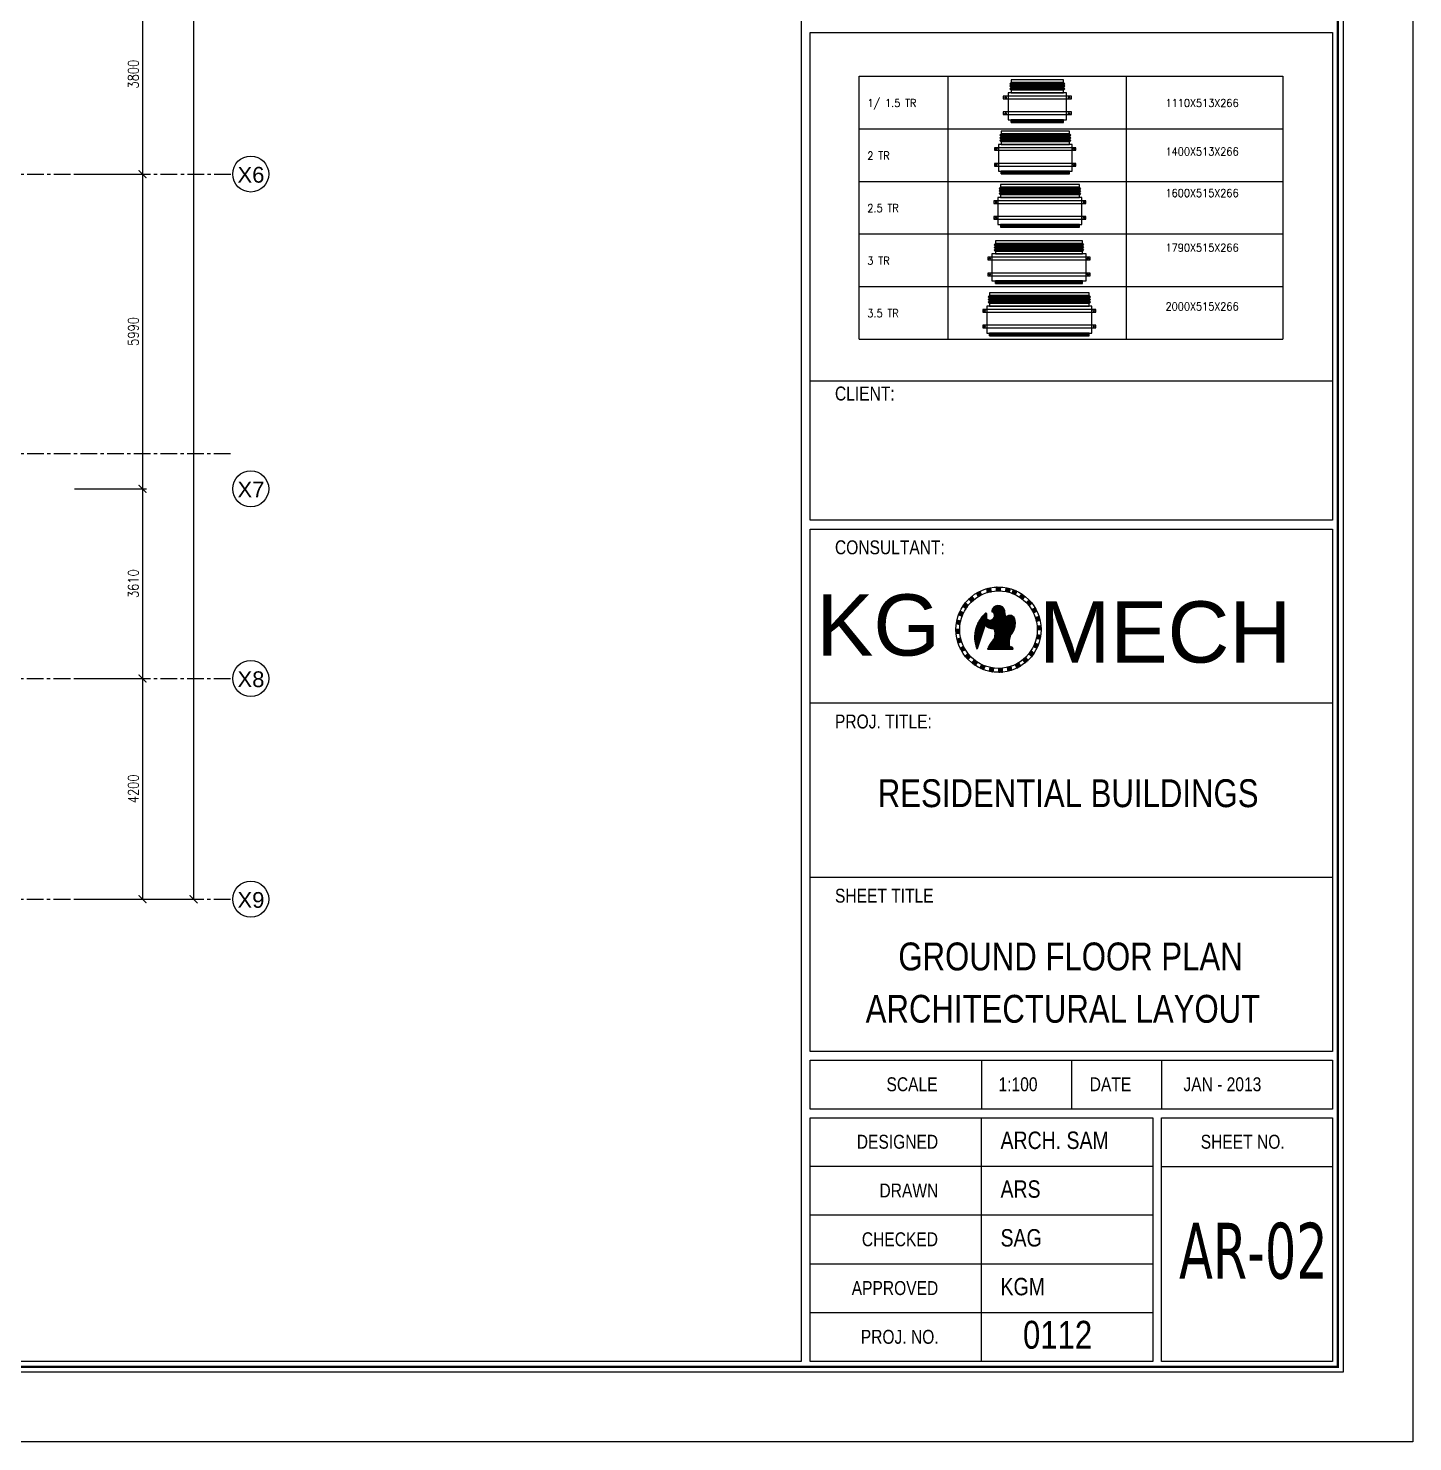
# Model space of a CAD drawing. Header units: millimetres. Extents: x -1288794 to 2153086, y -2701644 to -1428868.
# Drawn here: x 746738 to 773083, y -1519494 to -1492595 of the extents above; entities that cross this region are included whole.
import ezdxf
from ezdxf.enums import TextEntityAlignment as Align

# ---------------------------------------------------------------- set-up
doc = ezdxf.new("R2010")
doc.units = ezdxf.units.MM
doc.header["$LTSCALE"] = 100
doc.header["$PDMODE"] = 34
doc.linetypes.add('CENTER', pattern=[50.8, 31.75, -6.35, 6.35, -6.35])
for name, color, linetype in [('A-ANNO-DIMS', 1, 'Continuous'), ('A-ANNO-SYMB', 33, 'Continuous'), ('A-ANNO-TEXT', 8, 'Continuous'), ('A-GRID', 253, 'CENTER'), ('AC-HLTEXT', 100, 'Continuous'), ('DAIMENTION', 32, 'Continuous'), ('FCU-AC', 160, 'Continuous'), ('LOGO LINE', 7, 'Continuous'), ('LOGO1LINE', 7, 'Continuous'), ('TEXT', 4, 'Continuous')]:
    doc.layers.add(name, color=color, linetype=linetype)
doc.styles.add('ISTILO', font='sanss___.ttf', dxfattribs={"width": 0.8, "height": 400})
doc.styles.add('MKL', font='swisse.ttf')
doc.styles.add('ROMANS', font='romans.shx', dxfattribs={"width": 0.8})
doc.styles.add('SANSSERIF', font='sas_____.pfb')
doc.styles.add('TAHOMA', font='tahoma.ttf', dxfattribs={"width": 0.7})
doc.dimstyles.new('100 of DIM2', dxfattribs={"dimscale": 0, "dimtxt": 200, "dimasz": 150, "dimexe": 75, "dimexo": 200, "dimgap": 75, "dimtad": 1, "dimdec": 0, "dimrnd": 5, "dimzin": 0, "dimdsep": 46, "dimtxsty": 'ROMANS', "dimblk": 'ARCHTICK', "dimcen": 100, "dimclrd": 94, "dimclre": 94, "dimclrt": 2, "dimadec": 0, "dimazin": 0, "dimtfac": 1, "dimtdec": 0, "dimtofl": 0, "dimtmove": 2, "dimatfit": 3, "dimldrblk": 'OPEN90', "dimfxl": 75, "dimtolj": 1, "dimtzin": 0, "dimarcsym": 0})

# ---------------------------------------------------------------- blocks, each defined once
blk = doc.blocks.new('_ArchTick')
at = {"color": 0, "linetype": 'ByBlock', "const_width": 0.15}
blk.add_lwpolyline([(-0.5, -0.5), (0.5, 0.5)], dxfattribs=at)
blk = doc.blocks.new('*D138')
at = {"layer": 'A-ANNO-DIMS', "color": 94, "lineweight": -2, "ltscale": 3, "transparency": 16777216}
for p, q in [((747729, -1473969), (749960, -1473969)), ((749885, -1473969), (749885, -1509169)), ((747729, -1509169), (749960, -1509169))]:
    blk.add_line(p, q, dxfattribs=at)
at = {"layer": 'Defpoints', "color": 0, "ltscale": 3, "transparency": 16777216}
for p in [(747529, -1473969), (747529, -1509169), (749885, -1509169)]:
    blk.add_point(p, dxfattribs=at)
at = {"layer": 'A-ANNO-DIMS', "color": 94, "lineweight": -2, "ltscale": 3, "transparency": 16777216, "xscale": 150, "yscale": 150, "zscale": 150}
for p, rotation in [((749885, -1473969), 90), ((749885, -1509169), 270)]:
    blk.add_blockref('_ArchTick', p, dxfattribs=dict(at, rotation=rotation))
at = {"layer": 'A-ANNO-DIMS', "color": 2, "ltscale": 3, "transparency": 16777216, "insert": (749710, -1491569), "char_height": 200, "attachment_point": 5, "rotation": 90, "style": 'ROMANS'}
blk.add_mtext('\\A1;35200', dxfattribs=at)
blk = doc.blocks.new('_Open90')
at = {"color": 0, "linetype": 'ByBlock', "lineweight": -2}
for p, q in [((0, 0), (-1, 0)), ((-0.5, 0.5), (0, 0)), ((0, 0), (-0.5, -0.5))]:
    blk.add_line(p, q, dxfattribs=at)
blk = doc.blocks.new('*D143')
at = {"layer": 'A-ANNO-DIMS', "color": 94, "lineweight": -2, "ltscale": 3, "transparency": 16777216}
for p, q in [((747621, -1491569), (748987, -1491569)), ((748912, -1491569), (748912, -1495369)), ((747621, -1495369), (748987, -1495369))]:
    blk.add_line(p, q, dxfattribs=at)
at = {"layer": 'Defpoints', "color": 0, "ltscale": 3, "transparency": 16777216}
for p in [(747421, -1491569), (747421, -1495369), (748912, -1495369)]:
    blk.add_point(p, dxfattribs=at)
at = {"layer": 'A-ANNO-DIMS', "color": 94, "lineweight": -2, "ltscale": 3, "transparency": 16777216, "xscale": 150, "yscale": 150, "zscale": 150}
for p, rotation in [((748912, -1491569), 90), ((748912, -1495369), 270)]:
    blk.add_blockref('_ArchTick', p, dxfattribs=dict(at, rotation=rotation))
at = {"layer": 'A-ANNO-DIMS', "color": 2, "ltscale": 3, "transparency": 16777216, "insert": (748737, -1493469), "char_height": 200, "attachment_point": 5, "rotation": 90, "style": 'ROMANS'}
blk.add_mtext('\\A1;3800', dxfattribs=at)
blk = doc.blocks.new('*D144')
at = {"layer": 'A-ANNO-DIMS', "color": 94, "lineweight": -2, "ltscale": 3, "transparency": 16777216}
for p, q in [((747621, -1495369), (748987, -1495369)), ((748912, -1495369), (748912, -1501359)), ((747621, -1501359), (748987, -1501359))]:
    blk.add_line(p, q, dxfattribs=at)
at = {"layer": 'Defpoints', "color": 0, "ltscale": 3, "transparency": 16777216}
for p in [(747421, -1495369), (747421, -1501359), (748912, -1501359)]:
    blk.add_point(p, dxfattribs=at)
at = {"layer": 'A-ANNO-DIMS', "color": 94, "lineweight": -2, "ltscale": 3, "transparency": 16777216, "xscale": 150, "yscale": 150, "zscale": 150}
for p, rotation in [((748912, -1495369), 90), ((748912, -1501359), 270)]:
    blk.add_blockref('_ArchTick', p, dxfattribs=dict(at, rotation=rotation))
at = {"layer": 'A-ANNO-DIMS', "color": 2, "ltscale": 3, "transparency": 16777216, "insert": (748737, -1498364), "char_height": 200, "attachment_point": 5, "rotation": 90, "style": 'ROMANS'}
blk.add_mtext('\\A1;5990', dxfattribs=at)
blk = doc.blocks.new('*D145')
at = {"layer": 'A-ANNO-DIMS', "color": 94, "lineweight": -2, "ltscale": 3, "transparency": 16777216}
for p, q in [((747621, -1501359), (748987, -1501359)), ((748912, -1501359), (748912, -1504969)), ((747621, -1504969), (748987, -1504969))]:
    blk.add_line(p, q, dxfattribs=at)
at = {"layer": 'Defpoints', "color": 0, "ltscale": 3, "transparency": 16777216}
for p in [(747421, -1501359), (747421, -1504969), (748912, -1504969)]:
    blk.add_point(p, dxfattribs=at)
at = {"layer": 'A-ANNO-DIMS', "color": 94, "lineweight": -2, "ltscale": 3, "transparency": 16777216, "xscale": 150, "yscale": 150, "zscale": 150}
for p, rotation in [((748912, -1501359), 90), ((748912, -1504969), 270)]:
    blk.add_blockref('_ArchTick', p, dxfattribs=dict(at, rotation=rotation))
at = {"layer": 'A-ANNO-DIMS', "color": 2, "ltscale": 3, "transparency": 16777216, "insert": (748737, -1503164), "char_height": 200, "attachment_point": 5, "rotation": 90, "style": 'ROMANS'}
blk.add_mtext('\\A1;3610', dxfattribs=at)
blk = doc.blocks.new('*D146')
at = {"layer": 'A-ANNO-DIMS', "color": 94, "lineweight": -2, "ltscale": 3, "transparency": 16777216}
for p, q in [((747621, -1504969), (748987, -1504969)), ((748912, -1504969), (748912, -1509169)), ((747621, -1509169), (748987, -1509169))]:
    blk.add_line(p, q, dxfattribs=at)
at = {"layer": 'Defpoints', "color": 0, "ltscale": 3, "transparency": 16777216}
for p in [(747421, -1504969), (747421, -1509169), (748912, -1509169)]:
    blk.add_point(p, dxfattribs=at)
at = {"layer": 'A-ANNO-DIMS', "color": 94, "lineweight": -2, "ltscale": 3, "transparency": 16777216, "xscale": 150, "yscale": 150, "zscale": 150}
for p, rotation in [((748912, -1504969), 90), ((748912, -1509169), 270)]:
    blk.add_blockref('_ArchTick', p, dxfattribs=dict(at, rotation=rotation))
at = {"layer": 'A-ANNO-DIMS', "color": 2, "ltscale": 3, "transparency": 16777216, "insert": (748737, -1507069), "char_height": 200, "attachment_point": 5, "rotation": 90, "style": 'ROMANS'}
blk.add_mtext('\\A1;4200', dxfattribs=at)
blk = doc.blocks.new('fcu 3.5 tr')
at = {"layer": 'FCU-AC'}
h = blk.add_hatch(dxfattribs=at)
h.set_pattern_fill('NET', color=3)
h.paths.add_polyline_path([(100970, -1580238), (99070, -1580238), (99070, -1580288), (100970, -1580288)])
at = {"layer": 'FCU-AC', "color": 1}
for p, q in [((100970, -1579475), (99070, -1579475)), ((99070, -1579475), (99070, -1579525)), ((100970, -1579525), (100970, -1579475)), ((99070, -1579525), (100970, -1579525)), ((100970, -1579675), (99070, -1579675)), ((99070, -1579675), (99070, -1579725)), ((99070, -1579725), (100970, -1579725)), ((100970, -1579725), (100970, -1579675))]:
    blk.add_line(p, q, dxfattribs=at)
at = {"layer": 'FCU-AC'}
for p, q in [((99045, -1579550), (99070, -1579525)), ((100995, -1579550), (99045, -1579550)), ((99045, -1579550), (99070, -1579575)), ((99045, -1579600), (99070, -1579575)), ((100995, -1579600), (99045, -1579600)), ((99045, -1579600), (99070, -1579625)), ((99045, -1579650), (99070, -1579625)), ((100995, -1579650), (99045, -1579650)), ((99045, -1579650), (99070, -1579675)), ((100970, -1579525), (99070, -1579525)), ((100970, -1579575), (99070, -1579575)), ((100970, -1579575), (99070, -1579575)), ((100970, -1579625), (99070, -1579625)), ((100970, -1579625), (99070, -1579625)), ((100995, -1579550), (100970, -1579525)), ((100995, -1579550), (100970, -1579575)), ((100995, -1579600), (100970, -1579575)), ((100995, -1579600), (100970, -1579625)), ((100995, -1579650), (100970, -1579625)), ((100995, -1579650), (100970, -1579675))]:
    blk.add_line(p, q, dxfattribs=at)
blk.add_lwpolyline([(99020, -1580238), (101020, -1580238), (101020, -1579725), (99020, -1579725)], close=True, dxfattribs=at)
at = {"layer": 'FCU-AC', "color": 6}
for points in [[(98945, -1579838), (101095, -1579838), (101095, -1579788), (98945, -1579788)], [(98945, -1580138), (101095, -1580138), (101095, -1580088), (98945, -1580088)]]:
    blk.add_lwpolyline(points, close=True, dxfattribs=at)
at = {"layer": 'FCU-AC', "color": 3}
blk.add_lwpolyline([(99070, -1580288), (100970, -1580288), (100970, -1580238), (99070, -1580238)], close=True, dxfattribs=at)
at = {"layer": 'FCU-AC', "color": 6}
for centre in [(98982, -1579813), (101057, -1579813), (98982, -1580113), (101057, -1580113)]:
    blk.add_circle(centre, 12.5, dxfattribs=at)
blk = doc.blocks.new('fcu-1    1.5 tr')
h = blk.add_hatch()
h.set_pattern_fill('NET', color=3)
h.paths.add_polyline_path([(78733, -1589179), (77733, -1589179), (77733, -1589229), (78733, -1589229)])
at = {"color": 3}
blk.add_lwpolyline([(77733, -1589229), (78733, -1589229), (78733, -1589179), (77733, -1589179)], close=True, dxfattribs=at)
at = {"layer": 'FCU-AC', "color": 5}
for p, q in [((77733, -1588466), (77708, -1588491)), ((78758, -1588491), (77708, -1588491)), ((77733, -1588516), (77708, -1588491)), ((77733, -1588516), (77708, -1588541)), ((78758, -1588541), (77708, -1588541)), ((77733, -1588566), (77708, -1588541)), ((77733, -1588566), (77708, -1588591)), ((78758, -1588591), (77708, -1588591)), ((77733, -1588616), (77708, -1588591)), ((78733, -1588516), (77733, -1588516)), ((78733, -1588566), (77733, -1588566)), ((78758, -1588491), (78733, -1588466)), ((78758, -1588491), (78733, -1588516)), ((78758, -1588541), (78733, -1588516)), ((78758, -1588541), (78733, -1588566)), ((78758, -1588591), (78733, -1588566)), ((78758, -1588591), (78733, -1588616))]:
    blk.add_line(p, q, dxfattribs=at)
at = {"layer": 'FCU-AC', "color": 1}
for p, q in [((78733, -1588416), (77733, -1588416)), ((77733, -1588416), (77733, -1588466)), ((77733, -1588466), (78733, -1588466)), ((78733, -1588616), (77733, -1588616)), ((77733, -1588616), (77733, -1588666)), ((78733, -1588466), (78733, -1588416)), ((78733, -1588666), (78733, -1588616)), ((77733, -1588666), (78733, -1588666))]:
    blk.add_line(p, q, dxfattribs=at)
at = {"layer": 'FCU-AC'}
for p, q in [((78733, -1588466), (77733, -1588466)), ((78788, -1588666), (77678, -1588666)), ((77678, -1588666), (77678, -1589179)), ((78788, -1589179), (78788, -1588666)), ((77678, -1589179), (78788, -1589179))]:
    blk.add_line(p, q, dxfattribs=at)
at = {"layer": 'FCU-AC', "color": 2}
for p, q in [((78733, -1588516), (77733, -1588516)), ((78733, -1588566), (77733, -1588566))]:
    blk.add_line(p, q, dxfattribs=at)
at = {"layer": 'FCU-AC', "color": 6}
for points in [[(77583, -1588779), (78883, -1588779), (78883, -1588729), (77583, -1588729)], [(77583, -1589079), (78883, -1589079), (78883, -1589029), (77583, -1589029)]]:
    blk.add_lwpolyline(points, close=True, dxfattribs=at)
for centre in [(77629, -1588755), (78837, -1588755), (77629, -1589055), (78837, -1589055)]:
    blk.add_circle(centre, 12.5, dxfattribs=at)
blk = doc.blocks.new('fcu 2 tr')
h = blk.add_hatch()
h.set_pattern_fill('NET', color=3)
h.paths.add_polyline_path([(80954, -1588493), (79654, -1588493), (79654, -1588543), (80954, -1588543)])
at = {"layer": 'FCU-AC'}
for p, q in [((79654, -1587780), (79629, -1587805)), ((80979, -1587805), (79629, -1587805)), ((79654, -1587830), (79629, -1587805)), ((79654, -1587830), (79629, -1587855)), ((80954, -1587780), (79654, -1587780)), ((80954, -1587830), (79654, -1587830)), ((80954, -1587830), (79654, -1587830)), ((80954, -1587780), (80979, -1587805)), ((80954, -1587830), (80979, -1587805)), ((80954, -1587830), (80979, -1587855)), ((80979, -1587855), (79629, -1587855)), ((79654, -1587880), (79629, -1587855)), ((79654, -1587880), (79629, -1587905)), ((80979, -1587905), (79629, -1587905)), ((79654, -1587930), (79629, -1587905)), ((80954, -1587880), (79654, -1587880)), ((80954, -1587880), (79654, -1587880)), ((80954, -1587880), (80979, -1587855)), ((80954, -1587880), (80979, -1587905)), ((80954, -1587930), (80979, -1587905))]:
    blk.add_line(p, q, dxfattribs=at)
at = {"layer": 'FCU-AC', "color": 1}
for p, q in [((80954, -1587730), (79654, -1587730)), ((79654, -1587730), (79654, -1587780)), ((79654, -1587780), (80954, -1587780)), ((80954, -1587780), (80954, -1587730)), ((80954, -1587930), (79654, -1587930)), ((79654, -1587930), (79654, -1587980)), ((79654, -1587980), (80954, -1587980)), ((80954, -1587980), (80954, -1587930))]:
    blk.add_line(p, q, dxfattribs=at)
at = {"layer": 'FCU-AC', "color": 6}
for points in [[(79529, -1588093), (81079, -1588093), (81079, -1588043), (79529, -1588043)], [(79529, -1588393), (81079, -1588393), (81079, -1588343), (79529, -1588343)]]:
    blk.add_lwpolyline(points, close=True, dxfattribs=at)
at = {"layer": 'FCU-AC'}
blk.add_lwpolyline([(79604, -1588493), (81004, -1588493), (81004, -1587980), (79604, -1587980)], close=True, dxfattribs=at)
at = {"layer": 'FCU-AC', "color": 3}
blk.add_lwpolyline([(79654, -1588543), (80954, -1588543), (80954, -1588493), (79654, -1588493)], close=True, dxfattribs=at)
at = {"layer": 'FCU-AC', "color": 6}
for centre in [(79566, -1588068), (81041, -1588068), (79566, -1588368), (81041, -1588368)]:
    blk.add_circle(centre, 12.5, dxfattribs=at)
blk = doc.blocks.new('fcu 2.5 tr')
h = blk.add_hatch()
h.set_pattern_fill('NET', color=3)
h.paths.add_polyline_path([(83172, -1587743), (81672, -1587743), (81672, -1587793), (83172, -1587793)])
at = {"layer": 'FCU-AC'}
for p, q in [((81672, -1587030), (81647, -1587055)), ((83172, -1587030), (81672, -1587030)), ((83197, -1587055), (83172, -1587030)), ((83197, -1587055), (81647, -1587055)), ((81672, -1587080), (81647, -1587055)), ((81672, -1587080), (81647, -1587105)), ((83197, -1587105), (81647, -1587105)), ((81672, -1587130), (81647, -1587105)), ((81672, -1587130), (81647, -1587155)), ((83197, -1587155), (81647, -1587155)), ((81672, -1587180), (81647, -1587155)), ((83172, -1587080), (81672, -1587080)), ((83172, -1587080), (81672, -1587080)), ((83172, -1587130), (81672, -1587130)), ((83172, -1587130), (81672, -1587130)), ((83197, -1587055), (83172, -1587080)), ((83197, -1587105), (83172, -1587080)), ((83197, -1587105), (83172, -1587130)), ((83197, -1587155), (83172, -1587130)), ((83197, -1587155), (83172, -1587180))]:
    blk.add_line(p, q, dxfattribs=at)
at = {"layer": 'FCU-AC', "color": 1}
for p, q in [((83172, -1586980), (81672, -1586980)), ((81672, -1586980), (81672, -1587030)), ((81672, -1587030), (83172, -1587030)), ((83172, -1587030), (83172, -1586980)), ((83172, -1587180), (81672, -1587180)), ((81672, -1587180), (81672, -1587230)), ((81672, -1587230), (83172, -1587230)), ((83172, -1587230), (83172, -1587180))]:
    blk.add_line(p, q, dxfattribs=at)
at = {"layer": 'FCU-AC', "color": 6}
for points in [[(81547, -1587343), (83297, -1587343), (83297, -1587293), (81547, -1587293)], [(81547, -1587643), (83297, -1587643), (83297, -1587593), (81547, -1587593)]]:
    blk.add_lwpolyline(points, close=True, dxfattribs=at)
at = {"layer": 'FCU-AC'}
blk.add_lwpolyline([(81622, -1587743), (83222, -1587743), (83222, -1587230), (81622, -1587230)], close=True, dxfattribs=at)
at = {"layer": 'FCU-AC', "color": 3}
blk.add_lwpolyline([(81672, -1587793), (83172, -1587793), (83172, -1587743), (81672, -1587743)], close=True, dxfattribs=at)
at = {"layer": 'FCU-AC', "color": 6}
for centre in [(81584, -1587318), (83259, -1587318), (81584, -1587618), (83259, -1587618)]:
    blk.add_circle(centre, 12.5, dxfattribs=at)
blk = doc.blocks.new('fcu 3 tr')
h = blk.add_hatch()
h.set_pattern_fill('NET', color=3)
h.paths.add_polyline_path([(86304, -1585367), (84654, -1585367), (84654, -1585417), (86304, -1585417)])
at = {"layer": 'FCU-AC', "color": 1}
for p, q in [((86304, -1584604), (84654, -1584604)), ((84654, -1584604), (84654, -1584654)), ((86304, -1584654), (86304, -1584604)), ((84654, -1584654), (86304, -1584654)), ((86304, -1584804), (84654, -1584804)), ((84654, -1584804), (84654, -1584854)), ((84654, -1584854), (86304, -1584854)), ((86304, -1584854), (86304, -1584804))]:
    blk.add_line(p, q, dxfattribs=at)
at = {"layer": 'FCU-AC'}
for p, q in [((84654, -1584654), (84629, -1584679)), ((86329, -1584679), (84629, -1584679)), ((84654, -1584704), (84629, -1584679)), ((84654, -1584704), (84629, -1584729)), ((86329, -1584729), (84629, -1584729)), ((84654, -1584754), (84629, -1584729)), ((84654, -1584754), (84629, -1584779)), ((86329, -1584779), (84629, -1584779)), ((84654, -1584804), (84629, -1584779)), ((86304, -1584654), (84654, -1584654)), ((86304, -1584704), (84654, -1584704)), ((86304, -1584704), (84654, -1584704)), ((86304, -1584754), (84654, -1584754)), ((86304, -1584754), (84654, -1584754)), ((86304, -1584654), (86329, -1584679)), ((86304, -1584704), (86329, -1584679)), ((86304, -1584704), (86329, -1584729)), ((86304, -1584754), (86329, -1584729)), ((86304, -1584754), (86329, -1584779)), ((86304, -1584804), (86329, -1584779))]:
    blk.add_line(p, q, dxfattribs=at)
blk.add_lwpolyline([(84584, -1585367), (86374, -1585367), (86374, -1584854), (84584, -1584854)], close=True, dxfattribs=at)
at = {"layer": 'FCU-AC', "color": 6}
for points in [[(84504, -1584967), (86454, -1584967), (86454, -1584917), (84504, -1584917)], [(84504, -1585267), (86454, -1585267), (86454, -1585217), (84504, -1585217)]]:
    blk.add_lwpolyline(points, close=True, dxfattribs=at)
at = {"layer": 'FCU-AC', "color": 3}
blk.add_lwpolyline([(84654, -1585417), (86304, -1585417), (86304, -1585367), (84654, -1585367)], close=True, dxfattribs=at)
at = {"layer": 'FCU-AC', "color": 6}
for centre in [(84544, -1584942), (86414, -1584942), (84544, -1585242), (86414, -1585242)]:
    blk.add_circle(centre, 12.5, dxfattribs=at)

msp = doc.modelspace()

# ---------------------------------------------------------------- hatches: boundary and pattern name
h = msp.add_hatch()
h.set_pattern_fill('ANSI36', color=6, scale=36.666455, angle=25.71429, style=0)
h.set_pattern_definition([(70.71429, (765641.097, -1506959.146), (-1.677009, 9.0844575), [11.458267, -2.291653, 0, -2.291653])])
h.paths.add_polyline_path([(764848.2, -1503308.5, 0.0225273), (764783.9, -1503343.1), (764815.9, -1503409.5, -0.0247745), (764880, -1503374.6)])
h = msp.add_hatch()
h.set_pattern_fill('ANSI36', color=6, scale=36.666455, angle=167.14286, style=0)
h.set_pattern_definition([(212.14286, (766633.129, -1501492.5794), (-4.352928, -8.148113), [11.458267, -2.291653, 0, -2.291653])])
h.paths.add_polyline_path([(764976.9, -1503259.6, -0.0225273), (765048.8, -1503246.6), (765065.2, -1503318.4, 0.0247745), (764993.2, -1503331.1)])
h = msp.add_hatch()
h.set_pattern_fill('ANSI36', color=6, scale=36.666455, angle=180, style=0)
h.set_pattern_definition([(225, (766034.5986, -1501217.206), (-2.4306655, -8.91244), [11.458267, -2.291653, 0, -2.291653])])
h.paths.add_polyline_path([(765165, -1503228.2, -0.0225273), (765238, -1503231.5), (765238, -1503305.1, 0.0247745), (765165, -1503301.5)])
h = msp.add_hatch()
h.set_pattern_fill('ANSI36', color=6, scale=36.666455, angle=-167.14286, style=0)
h.set_pattern_definition([(237.85714, (765391.6387, -1501087.4032), (-0.386519, -9.229861), [11.458267, -2.291653, 0, -2.291653])])
h.paths.add_polyline_path([(765352.3, -1503241.5, -0.0225273), (765422.7, -1503260.9), (765406.3, -1503332.7, 0.0247745), (765336, -1503313)])
h = msp.add_hatch()
h.set_pattern_fill('ANSI36', color=6, scale=36.666455, angle=-25.71429, style=0)
h.set_pattern_definition([(19.28571, (763192.21, -1506204.5415), (6.056917, 6.975205), [11.458267, -2.291653, 0, -2.291653])])
h.paths.add_polyline_path([(765552, -1503308.5, 0.0225273), (765484.9, -1503279.8), (765452.9, -1503346.2, -0.0247745), (765520.2, -1503374.6)])
h = msp.add_hatch()
h.set_pattern_fill('ANSI36', color=6, scale=36.666455, angle=-38.57143, style=0)
h.set_pattern_definition([(6.42857, (762760.7323, -1505703.449), (7.4571865, 5.452531), [11.458267, -2.291653, 0, -2.291653])])
h.paths.add_polyline_path([(765705.8, -1503405.1, 0.0225273), (765646.7, -1503362.2), (765600.8, -1503419.8, -0.0247745), (765660.1, -1503462.5)])
h = msp.add_hatch()
h.set_pattern_fill('ANSI36', color=6, scale=36.666455, angle=51.42857, style=0)
h.set_pattern_definition([(96.42857, (766864.3185, -1506478.658), (-5.452531, 7.4571865), [11.458267, -2.291653, 0, -2.291653])])
h.paths.add_polyline_path([(764566, -1503533.6, 0.0225273), (764523.1, -1503592.7), (764580.7, -1503638.6, -0.0247745), (764623.3, -1503579.3)])
h = msp.add_hatch()
h.set_pattern_fill('ANSI36', color=6, scale=36.666455, angle=38.57143, style=0)
h.set_pattern_definition([(83.57143, (766279.777, -1506787.814), (-3.656445, 8.4835216), [11.458267, -2.291653, 0, -2.291653])])
h.paths.add_polyline_path([(764694.4, -1503405.1, 0.0225273), (764639.4, -1503453.2), (764685.4, -1503510.8, -0.0247745), (764740.2, -1503462.5)])
h = msp.add_hatch()
h.set_pattern_fill('ANSI31', color=6, scale=36.45, style=0)
h.set_pattern_definition([(45, (764616.581, -1506308.6005), (-3.221755, 3.221755), [])])
h.paths.add_polyline_path([(765123.3, -1504212.8, 0.1070133), (764988.6, -1504413), (765470.1, -1504413, 0.3835303), (765477.1, -1504406.7, 0.674478), (765420.3, -1504376.4), (765404.9, -1504332.4, -0.1268388), (765430.5, -1504147.3, 0.2280769), (765517.2, -1503866.3, 0.6975506), (765337.2, -1503805.9, 0.0308659), (765317.3, -1503672.3, 0.880226), (765071.2, -1503703.5), (765093.2, -1503702.8, -1.0270626), (764980.4, -1503836.1), (764980.4, -1503747.1, 0.3506469), (764962, -1503724.1, 0.2389572), (764953.8, -1503726.2, 0.3170491), (764787.5, -1504404.8, 0.7037758), (764796.3, -1504404.6), (764944.3, -1503950.3, 0.26839), (765112.4, -1504017.3, -0.1721045)])
h = msp.add_hatch()
h.set_pattern_fill('ANSI36', color=6, scale=36.666455, angle=-51.42857, style=0)
h.set_pattern_definition([(353.57143, (762451.5763, -1505118.9075), (8.4835216, 3.656445), [11.458267, -2.291653, 0, -2.291653])])
h.paths.add_polyline_path([(765834.2, -1503533.6, 0.0225273), (765786.2, -1503478.6), (765728.6, -1503524.5, -0.0247745), (765776.9, -1503579.3)])
h = msp.add_hatch()
h.set_pattern_fill('ANSI36', color=6, scale=36.666455, angle=-64.28571, style=0)
h.set_pattern_definition([(340.71429, (762280.244, -1504480.228), (9.0844575, 1.677009), [11.458267, -2.291653, 0, -2.291653])])
h.paths.add_polyline_path([(765930.9, -1503687.4, 0.0225273), (765896.2, -1503623), (765829.9, -1503655, -0.0247745), (765864.8, -1503719.2)])
h = msp.add_hatch()
h.set_pattern_fill('ANSI36', color=6, scale=36.666455, angle=77.14286, style=0)
h.set_pattern_definition([(122.14286, (767757.927, -1505515.0173), (-8.148113, 4.352928), [11.458267, -2.291653, 0, -2.291653])])
h.paths.add_polyline_path([(764409.4, -1503858.8, 0.0225273), (764396.4, -1503930.7), (764468.2, -1503947, -0.0247745), (764480.9, -1503875.1)])
h = msp.add_hatch()
h.set_pattern_fill('ANSI36', color=6, scale=36.666455, angle=64.28571, style=0)
h.set_pattern_definition([(109.28571, (767365.411, -1506047.1804), (-6.975205, 6.056917), [11.458267, -2.291653, 0, -2.291653])])
h.paths.add_polyline_path([(764469.4, -1503687.4, 0.0225273), (764440.7, -1503754.5), (764507.1, -1503786.5, -0.0247745), (764535.5, -1503719.2)])
h = msp.add_hatch()
h.set_pattern_fill('ANSI36', color=6, scale=36.666455, angle=-77.14286, style=0)
h.set_pattern_definition([(327.85714, (762255.3274, -1503819.436), (9.229861, -0.386519), [11.458267, -2.291653, 0, -2.291653])])
h.paths.add_polyline_path([(765990.9, -1503858.8, 0.0225273), (765971.4, -1503788.4), (765899.6, -1503804.8, -0.0247745), (765919.4, -1503875.1)])
h = msp.add_hatch()
h.set_pattern_fill('ANSI36', color=6, scale=36.666455, angle=90, style=0)
h.set_pattern_definition([(135, (768022.1844, -1504908.8536), (-8.9124403, 2.4306655), [11.458267, -2.291653, 0, -2.291653])])
h.paths.add_polyline_path([(764389.1, -1504039.3, 0.0225273), (764392.4, -1504112.2), (764466, -1504112.2, -0.0247745), (764462.4, -1504039.3)])
h = msp.add_hatch()
h.set_pattern_fill('ANSI36', color=6, scale=36.666455, angle=-102.85714, style=0)
h.set_pattern_definition([(302.14286, (762642.3327, -1502563.5037), (8.148113, -4.352928), [11.458267, -2.291653, 0, -2.291653])])
h.paths.add_polyline_path([(765990.9, -1504219.7, 0.0225273), (766003.9, -1504147.9), (765932.1, -1504131.5, -0.0247745), (765919.4, -1504203.4)])
h = msp.add_hatch()
h.set_pattern_fill('ANSI36', color=6, scale=36.666455, angle=-90, style=0)
h.set_pattern_definition([(315, (762378.075, -1503169.6674), (8.9124403, -2.4306655), [11.458267, -2.291653, 0, -2.291653])])
h.paths.add_polyline_path([(766011.2, -1504039.3, 0.0225273), (766007.9, -1503966.3), (765934.2, -1503966.3, -0.0247745), (765937.9, -1504039.3)])
h = msp.add_hatch()
h.set_pattern_fill('ANSI36', color=6, scale=36.666455, angle=102.85714, style=0)
h.set_pattern_definition([(147.85714, (768144.9323, -1504259.085), (-9.229861, 0.386519), [11.458267, -2.291653, 0, -2.291653])])
h.paths.add_polyline_path([(764409.4, -1504219.7, 0.0225273), (764428.8, -1504290.2), (764500.7, -1504273.8, -0.0247745), (764480.9, -1504203.4)])
h = msp.add_hatch()
h.set_pattern_fill('ANSI36', color=6, scale=36.666455, angle=115.71429, style=0)
h.set_pattern_definition([(160.71429, (768120.0155, -1503598.293), (-9.0844575, -1.677009), [11.458267, -2.291653, 0, -2.291653])])
h.paths.add_polyline_path([(764469.4, -1504391.2, 0.0225273), (764504, -1504455.5), (764570.4, -1504423.5, -0.0247745), (764535.5, -1504359.4)])
h = msp.add_hatch()
h.set_pattern_fill('ANSI36', color=6, scale=36.666455, angle=-128.57143, style=0)
h.set_pattern_definition([(276.42857, (763535.941, -1501599.863), (5.452531, -7.4571865), [11.458267, -2.291653, 0, -2.291653])])
h.paths.add_polyline_path([(765834.2, -1504545, 0.0225273), (765877.2, -1504485.8), (765819.6, -1504439.9, -0.0247745), (765776.9, -1504499.2)])
h = msp.add_hatch()
h.set_pattern_fill('ANSI36', color=6, scale=36.666455, angle=-115.71429, style=0)
h.set_pattern_definition([(289.28571, (763034.849, -1502031.3406), (6.975205, -6.056917), [11.458267, -2.291653, 0, -2.291653])])
h.paths.add_polyline_path([(765930.9, -1504391.2, 0.0225273), (765959.6, -1504324), (765893.2, -1504292, -0.0247745), (765864.8, -1504359.4)])
h = msp.add_hatch()
h.set_pattern_fill('ANSI36', color=6, scale=36.666455, angle=128.57143, style=0)
h.set_pattern_definition([(173.57143, (767948.6834, -1502959.6135), (-8.4835216, -3.656445), [11.458267, -2.291653, 0, -2.291653])])
h.paths.add_polyline_path([(764566, -1504545, 0.0225273), (764614.1, -1504600), (764671.7, -1504554, -0.0247745), (764623.3, -1504499.2)])
h = msp.add_hatch()
h.set_pattern_fill('ANSI36', color=6, scale=36.666455, angle=141.42857, style=0)
h.set_pattern_definition([(186.42857, (767639.5273, -1502375.072), (-7.4571865, -5.452531), [11.458267, -2.291653, 0, -2.291653])])
h.paths.add_polyline_path([(764694.4, -1504673.4, 0.0225273), (764753.5, -1504716.3), (764799.5, -1504658.7, -0.0247745), (764740.2, -1504616)])
h = msp.add_hatch()
h.set_pattern_fill('ANSI36', color=6, scale=36.666455, angle=154.28571, style=0)
h.set_pattern_definition([(199.28571, (767208.0497, -1501873.9795), (-6.056917, -6.975205), [11.458267, -2.291653, 0, -2.291653])])
h.paths.add_polyline_path([(764848.2, -1504770, 0.0225273), (764915.4, -1504798.7), (764947.4, -1504732.3, -0.0247745), (764880, -1504703.9)])
h = msp.add_hatch()
h.set_pattern_fill('ANSI36', color=6, scale=36.666455, angle=-154.28571, style=0)
h.set_pattern_definition([(250.71429, (764759.1625, -1501119.375), (1.677009, -9.0844575), [11.458267, -2.291653, 0, -2.291653])])
h.paths.add_polyline_path([(765552, -1504770, 0.0225273), (765616.4, -1504735.4), (765584.4, -1504669, -0.0247745), (765520.2, -1504703.9)])
h = msp.add_hatch()
h.set_pattern_fill('ANSI36', color=6, scale=36.666455, angle=-141.42857, style=0)
h.set_pattern_definition([(263.57143, (764120.483, -1501290.707), (3.656445, -8.4835216), [11.458267, -2.291653, 0, -2.291653])])
h.paths.add_polyline_path([(765705.8, -1504673.4, 0.0225273), (765760.8, -1504625.3), (765714.9, -1504567.7, -0.0247745), (765660.1, -1504616)])
h = msp.add_hatch()
h.set_pattern_fill('ANSI36', color=6, scale=36.666455, angle=167.14286, style=0)
h.set_pattern_definition([(212.14286, (766675.8866, -1501481.4634), (-4.352928, -8.148113), [11.458267, -2.291653, 0, -2.291653])])
h.paths.add_polyline_path([(765019.7, -1504830, 0.0225273), (765091.5, -1504843), (765107.9, -1504771.2, -0.0247745), (765036, -1504758.5)])
h = msp.add_hatch()
h.set_pattern_fill('ANSI36', color=6, scale=36.666455, angle=180, style=0)
h.set_pattern_definition([(225, (766069.723, -1501217.206), (-2.4306655, -8.9124403), [11.458267, -2.291653, 0, -2.291653])])
h.paths.add_polyline_path([(765200.1, -1504850.3, 0.0225273), (765273.1, -1504847), (765273.1, -1504773.4, -0.0247745), (765200.1, -1504777)])
h = msp.add_hatch()
h.set_pattern_fill('ANSI36', color=6, scale=36.666455, angle=-167.14286, style=0)
h.set_pattern_definition([(237.85714, (765419.954, -1501094.458), (-0.386519, -9.229861), [11.458267, -2.291653, 0, -2.291653])])
h.paths.add_polyline_path([(765380.6, -1504830, 0.0225273), (765451, -1504810.5), (765434.6, -1504738.7, -0.0247745), (765364.3, -1504758.5)])

# ---------------------------------------------------------------- linework, layer by layer
at = {"color": 6}
for p, q in [((764815.9, -1503409.5), (764784, -1503343.4)), ((764815.9, -1503409.5), (764784, -1503343.4)), ((764880, -1503374.6), (764848.2, -1503308.5)), ((764880, -1503374.6), (764848.2, -1503308.5)), ((764993.2, -1503331.1), (764976.9, -1503259.6)), ((764993.2, -1503331.1), (764976.9, -1503259.6)), ((765065.2, -1503318.4), (765048.8, -1503246.9)), ((765165, -1503301.5), (765165, -1503228.2)), ((765165, -1503301.5), (765165, -1503228.2)), ((765238, -1503305.1), (765238, -1503231.8)), ((765238, -1503305.1), (765238, -1503231.8)), ((765336, -1503313), (765352.3, -1503241.5)), ((765336, -1503313), (765352.3, -1503241.5)), ((765406.3, -1503332.7), (765422.6, -1503261.2)), ((765406.3, -1503332.7), (765422.6, -1503261.2)), ((765520.2, -1503374.6), (765552, -1503308.5)), ((765520.2, -1503374.6), (765552, -1503308.5)), ((765600.8, -1503419.8), (765646.5, -1503362.5)), ((765600.8, -1503419.8), (765646.5, -1503362.5)), ((764580.7, -1503638.6), (764523.3, -1503592.9)), ((764580.7, -1503638.6), (764523.3, -1503592.9)), ((764623.3, -1503579.3), (764566, -1503533.6)), ((764623.3, -1503579.3), (764566, -1503533.6)), ((764685.4, -1503510.8), (764639.6, -1503453.5)), ((764685.4, -1503510.8), (764639.6, -1503453.5)), ((764740.2, -1503462.5), (764694.4, -1503405.1)), ((764740.2, -1503462.5), (764694.4, -1503405.1)), ((765660.1, -1503462.5), (765705.8, -1503405.1)), ((765660.1, -1503462.5), (765705.8, -1503405.1)), ((765728.6, -1503524.5), (765785.9, -1503478.8)), ((765728.6, -1503524.5), (765785.9, -1503478.8)), ((765776.9, -1503579.3), (765834.2, -1503533.6)), ((765776.9, -1503579.3), (765834.2, -1503533.6)), ((765829.9, -1503655), (765896, -1503623.2)), ((765829.9, -1503655), (765896, -1503623.2)), ((764480.9, -1503875.1), (764409.4, -1503858.8)), ((764480.9, -1503875.1), (764409.4, -1503858.8)), ((764507.1, -1503786.5), (764441, -1503754.7)), ((764507.1, -1503786.5), (764441, -1503754.7)), ((764535.5, -1503719.2), (764469.4, -1503687.4)), ((764535.5, -1503719.2), (764469.4, -1503687.4)), ((764980.4, -1503836.1), (764980.4, -1503747.1)), ((765071.2, -1503703.5), (765093.2, -1503702.8)), ((765864.8, -1503719.2), (765930.9, -1503687.4)), ((765864.8, -1503719.2), (765930.9, -1503687.4)), ((765899.6, -1503804.8), (765971.1, -1503788.4)), ((765899.6, -1503804.8), (765971.1, -1503788.4)), ((765919.4, -1503875.1), (765990.9, -1503858.8)), ((765919.4, -1503875.1), (765990.9, -1503858.8)), ((764462.4, -1504039.3), (764389.1, -1504039.3)), ((764462.4, -1504039.3), (764389.1, -1504039.3)), ((764466, -1504112.2), (764392.7, -1504112.2)), ((764466, -1504112.2), (764392.7, -1504112.2)), ((764468.2, -1503947), (764396.7, -1503930.7)), ((764468.2, -1503947), (764396.7, -1503930.7)), ((764944.3, -1503950.3), (764796.3, -1504404.6)), ((765932.1, -1504131.5), (766003.6, -1504147.8)), ((765932.1, -1504131.5), (766003.6, -1504147.8)), ((765934.2, -1503966.3), (766007.6, -1503966.3)), ((765934.2, -1503966.3), (766007.6, -1503966.3)), ((765937.9, -1504039.3), (766011.2, -1504039.3)), ((765937.9, -1504039.3), (766011.2, -1504039.3)), ((764480.9, -1504203.4), (764409.4, -1504219.7)), ((764480.9, -1504203.4), (764409.4, -1504219.7)), ((764500.7, -1504273.8), (764429.2, -1504290.1)), ((764500.7, -1504273.8), (764429.2, -1504290.1)), ((764535.5, -1504359.4), (764469.4, -1504391.2)), ((764535.5, -1504359.4), (764469.4, -1504391.2)), ((764570.4, -1504423.5), (764504.3, -1504455.3)), ((764570.4, -1504423.5), (764504.3, -1504455.3)), ((764988.6, -1504413), (765470.1, -1504413)), ((765404.9, -1504332.4), (765420.3, -1504376.4)), ((765819.6, -1504439.9), (765876.9, -1504485.6)), ((765819.6, -1504439.9), (765876.9, -1504485.6)), ((765864.8, -1504359.4), (765930.9, -1504391.2)), ((765864.8, -1504359.4), (765930.9, -1504391.2)), ((765893.2, -1504292), (765959.3, -1504323.9)), ((765893.2, -1504292), (765959.3, -1504323.9)), ((765919.4, -1504203.4), (765990.9, -1504219.7)), ((765919.4, -1504203.4), (765990.9, -1504219.7)), ((764623.3, -1504499.2), (764566, -1504545)), ((764623.3, -1504499.2), (764566, -1504545)), ((764671.7, -1504554), (764614.3, -1504599.7)), ((764671.7, -1504554), (764614.3, -1504599.7)), ((764740.2, -1504616), (764694.4, -1504673.4)), ((764740.2, -1504616), (764694.4, -1504673.4)), ((764799.5, -1504658.7), (764753.7, -1504716)), ((764799.5, -1504658.7), (764753.7, -1504716)), ((764880, -1504703.9), (764848.2, -1504770)), ((764880, -1504703.9), (764848.2, -1504770)), ((764947.4, -1504732.3), (764915.5, -1504798.4)), ((764947.4, -1504732.3), (764915.5, -1504798.4)), ((765520.2, -1504703.9), (765552, -1504770)), ((765520.2, -1504703.9), (765552, -1504770)), ((765584.4, -1504669), (765616.2, -1504735.1)), ((765584.4, -1504669), (765616.2, -1504735.1)), ((765660.1, -1504616), (765705.8, -1504673.4)), ((765660.1, -1504616), (765705.8, -1504673.4)), ((765714.9, -1504567.7), (765760.6, -1504625.1)), ((765714.9, -1504567.7), (765760.6, -1504625.1)), ((765776.9, -1504499.2), (765834.2, -1504545)), ((765776.9, -1504499.2), (765834.2, -1504545)), ((765036, -1504758.5), (765019.7, -1504830)), ((765036, -1504758.5), (765019.7, -1504830)), ((765107.9, -1504771.2), (765091.6, -1504842.7)), ((765107.9, -1504771.2), (765091.6, -1504842.7)), ((765200.1, -1504777), (765200.1, -1504850.3)), ((765200.1, -1504777), (765200.1, -1504850.3)), ((765273.1, -1504773.4), (765273.1, -1504846.7)), ((765273.1, -1504773.4), (765273.1, -1504846.7)), ((765364.3, -1504758.5), (765380.6, -1504830)), ((765364.3, -1504758.5), (765380.6, -1504830)), ((765434.6, -1504738.7), (765450.9, -1504810.2)), ((765434.6, -1504738.7), (765450.9, -1504810.2))]:
    msp.add_line(p, q, dxfattribs=at)
for radius in [811.1, 737.7]:
    msp.add_circle((765200.1, -1504039.3), radius, dxfattribs=at)
for centre, radius, start, end in [((765196.2, -1503703.6), 125, 8.86708, 179.93696), ((765352, -1504183.4), 606.4, 131.04915, 201.41384), ((764960, -1503733.3), 9.44, 77.29223, 131.04915), ((764956.9, -1503747.1), 23.6, 0, 77.29223), ((765038.6, -1503771), 87.3, 228.24948, 51.30904), ((764245.8, -1503900.3), 1095.5, 4.94242, 12.01413), ((765416.1, -1503869.2), 101.2, 1.6654, 141.2563), ((765181.8, -1503916.7), 339.2, 317.14623, 8.5385), ((765086.2, -1503838.5), 180.7, 218.21967, 278.31391), ((764842.2, -1504130.5), 292.9, 343.66509, 22.72588), ((765776.5, -1504289.5), 374.1, 157.66136, 186.57627), ((764791.9, -1504403.1), 4.72, 201.41384, 341.96166), ((765518.2, -1504624), 570.1, 133.83872, 158.27138), ((765442.6, -1504403), 34.7, 353.93332, 129.92852), ((765470.1, -1504405.9), 7.08, 270, 353.93332)]:
    msp.add_arc(centre, radius, start, end, dxfattribs=at)
at = {"layer": 'A-ANNO-SYMB', "ltscale": 3}
for centre in [(750971, -1495368.6), (750971, -1501358.6), (750971, -1504968.6), (750971, -1509168.6)]:
    msp.add_circle(centre, 342.2, dxfattribs=at)
at = {"layer": 'A-GRID', "ltscale": 0.1}
for p, q in [((707093.1, -1495368.6), (750632.7, -1495368.6)), ((707090.6, -1500687.6), (750630.2, -1500687.6)), ((707089.2, -1504968.6), (750628.8, -1504968.6)), ((707089.2, -1509168.6), (750628.8, -1509168.6))]:
    msp.add_line(p, q, dxfattribs=at)
at = {"layer": 'DAIMENTION', "color": 3}
msp.add_line((770611.5, -1493508.5), (770611.5, -1498508.5), dxfattribs=at)
at = {"layer": 'FCU-AC', "color": 3}
for p, q in [((762546.4, -1493508.5), (770611.5, -1493508.5)), ((762546.4, -1498508.5), (762546.4, -1493508.5)), ((764243.1, -1498508.5), (764243.1, -1493508.5)), ((767630.2, -1493508.5), (767630.2, -1498508.5)), ((762546.4, -1494508.5), (770611.5, -1494508.5)), ((762546.4, -1495508.5), (770611.5, -1495508.5)), ((762546.4, -1496508.5), (770611.5, -1496508.5)), ((762546.4, -1497508.5), (770611.5, -1497508.5)), ((762546.4, -1498508.5), (770611.5, -1498508.5))]:
    msp.add_line(p, q, dxfattribs=at)
at = {"layer": 'LOGO LINE'}
msp.add_line((761613.8, -1499307.1), (771557.9, -1499307.1), dxfattribs=at)
msp.add_lwpolyline([(773082.6, -1519493.9), (694324.6, -1519493.9), (694324.6, -1463806.4), (773082.6, -1463806.4)], close=True, dxfattribs=at)
at = {"layer": 'LOGO1LINE'}
for p, q in [((771557.9, -1505439.4), (761613.8, -1505439.4)), ((771557.9, -1508754.1), (761613.8, -1508754.1)), ((764874.8, -1512234.6), (764874.8, -1513162.7)), ((766588.2, -1512234.6), (766588.2, -1513162.7)), ((768301.6, -1512234.6), (768301.6, -1513162.7)), ((764874.8, -1517969.1), (764874.8, -1513328.5)), ((768135.8, -1514256.6), (761613.8, -1514256.6)), ((768301.6, -1514256.6), (771557.9, -1514256.6)), ((764874.8, -1515184.7), (761613.8, -1515184.7)), ((768135.8, -1515184.7), (764874.8, -1515184.7)), ((768135.8, -1516112.8), (761613.8, -1516112.8)), ((768135.8, -1517041), (761613.8, -1517041))]:
    msp.add_line(p, q, dxfattribs=at)
for points in [[(771756.7, -1518168), (695650.5, -1518168), (695650.5, -1465132.3), (771756.7, -1465132.3)], [(761448, -1517969.1), (695849.3, -1517969.1), (695849.3, -1465331.1), (761448, -1465331.1)], [(771557.9, -1501958.9), (761613.8, -1501958.9), (761613.8, -1492677.7), (771557.9, -1492677.7)], [(771557.9, -1512068.9), (761613.8, -1512068.9), (761613.8, -1502124.7), (771557.9, -1502124.7)], [(771557.9, -1513162.7), (761613.8, -1513162.7), (761613.8, -1512234.6), (771557.9, -1512234.6)], [(768135.8, -1517969.1), (761613.8, -1517969.1), (761613.8, -1513328.5), (768135.8, -1513328.5)], [(771557.9, -1517969.1), (768301.6, -1517969.1), (768301.6, -1513328.5), (771557.9, -1513328.5)]]:
    msp.add_lwpolyline(points, close=True, dxfattribs=at)
at = {"layer": 'LOGO1LINE', "const_width": 39.8}
msp.add_lwpolyline([(771657.3, -1518068.5), (695749.9, -1518068.5), (695749.9, -1465231.7), (771657.3, -1465231.7)], close=True, dxfattribs=at)

# ---------------------------------------------------------------- block references
at = {"layer": 'FCU-AC'}
for name, p in [('fcu-1    1.5 tr', (687706.7, 94841.3)), ('fcu 2 tr', (685595.3, 93175.7))]:
    msp.add_blockref(name, p, dxfattribs=at)
at = {"layer": 'FCU-AC', "color": 3}
for name, p in [('fcu 2.5 tr', (683566.7, 91413.6)), ('fcu 3 tr', (680491.7, 87963.7)), ('fcu 3.5 tr', (665956.8, 81842.5))]:
    msp.add_blockref(name, p, dxfattribs=at)

# ---------------------------------------------------------------- texts
at = {"color": 6, "style": 'MKL'}
for s, p in [('KG', (761732.5, -1504533.8)), ('MECH', (765972.9, -1504666.6))]:
    msp.add_text(s, height=1166.4, dxfattribs=at).set_placement(p)
at = {"layer": 'A-ANNO-TEXT', "style": 'SANSSERIF'}
for s, p in [('X6', (750975.6, -1495533.2)), ('X7', (750975.6, -1501523.2)), ('X8', (750975.6, -1505133.2)), ('X9', (750975.6, -1509333.2))]:
    msp.add_text(s, height=300, dxfattribs=at).set_placement(p, align=Align.CENTER)
at = {"layer": 'AC-HLTEXT', "style": 'ROMANS', "width": 0.9}
for s, p in [('1/ 1.5 TR ', (762705.9, -1494093.1)), ('1110X513X266', (768380.3, -1494093.1)), ('2 TR ', (762705.9, -1495093.1)), ('1400X513X266', (768380.3, -1495016.1)), ('1600X515X266', (768380.3, -1495806.3)), ('2.5 TR ', (762705.9, -1496093.1)), ('1790X515X266', (768380.3, -1496844.3)), ('3 TR', (762705.9, -1497093.1)), ('3.5 TR', (762705.9, -1498093.1)), ('2000X515X266', (768380.3, -1497963.7))]:
    msp.add_text(s, height=150, dxfattribs=at).set_placement(p)
at = {"layer": 'TEXT', "color": 7, "style": 'ISTILO', "width": 0.8}
for s, height, p in [('CLIENT:', 265.18, (762088.4, -1499678.7)), ('CONSULTANT:', 265.179, (762088.4, -1502605.4)), ('PROJ. TITLE:', 265.179, (762088.4, -1505920)), ('SHEET TITLE', 265.179, (762088.4, -1509234.7)), ('SCALE', 265.18, (763069.2, -1512823.7)), ('1:100', 265.18, (765201.3, -1512823.7)), ('DATE', 265.18, (766936.1, -1512823.7)), ('JAN - 2013', 265.18, (768719.3, -1512823.7)), ('ARCH. SAM', 331.47, (765239.4, -1513922.8)), ('DESIGNED', 265.18, (762503.9, -1513917.5)), ('SHEET NO.', 265.18, (769048.7, -1513917.5)), ('DRAWN', 265.18, (762935.4, -1514845.6)), ('ARS', 331.47, (765239.4, -1514850.9)), ('SAG', 331.47, (765239.4, -1515779)), ('CHECKED', 265.18, (762600.4, -1515773.8)), ('APPROVED', 265.18, (762407.1, -1516701.9)), ('KGM', 331.47, (765239.4, -1516707.1)), ('PROJ. NO.', 265.18, (762579.6, -1517630))]:
    msp.add_text(s, height=height, dxfattribs=at).set_placement(p)
for s, p in [('RESIDENTIAL BUILDINGS', (766525.6, -1507417.4)), ('GROUND FLOOR PLAN', (766571.2, -1510523.8)), ('ARCHITECTURAL LAYOUT', (766426.4, -1511520.2))]:
    msp.add_text(s, height=530.357, dxfattribs=at).set_placement(p, align=Align.CENTER)
at = {"layer": 'TEXT', "color": 30}
for s, height, style, width, p in [('AR-02', 1060.71, 'TAHOMA', 0.75, (770050.5, -1516387.9)), ('0112', 529.73, 'SANSSERIF', 0.8, (766324.5, -1517723))]:
    msp.add_text(s, height=height, dxfattribs=dict(at, style=style, width=width)).set_placement(p, align=Align.CENTER)

# ---------------------------------------------------------------- dimensions: what is measured, and where the dimension line sits
at = {"layer": 'A-ANNO-DIMS', "ltscale": 3}
for base, p1, p2, picture, middle in [((749884.6, -1509168.6), (747529.4, -1473968.6), (747529.4, -1509168.6), '*D138', (749709.6, -1491568.6)), ((748912.1, -1495368.6), (747420.5, -1491568.6), (747420.5, -1495368.6), '*D143', (748737.1, -1493468.6)), ((748912.1, -1501358.6), (747420.5, -1495368.6), (747420.5, -1501358.6), '*D144', (748737.1, -1498363.6)), ((748912.1, -1504968.6), (747420.5, -1501358.6), (747420.5, -1504968.6), '*D145', (748737.1, -1503163.6)), ((748912.1, -1509168.6), (747420.5, -1504968.6), (747420.5, -1509168.6), '*D146', (748737.1, -1507068.6))]:
    dim = msp.add_linear_dim(base=base, p1=p1, p2=p2, angle=90, dimstyle='100 of DIM2', override={"dimscale": 1}, dxfattribs=at)
    dim.commit()
    dim.dimension.update_dxf_attribs({"geometry": picture, "text_midpoint": middle})

doc.saveas('drawing.dxf')
